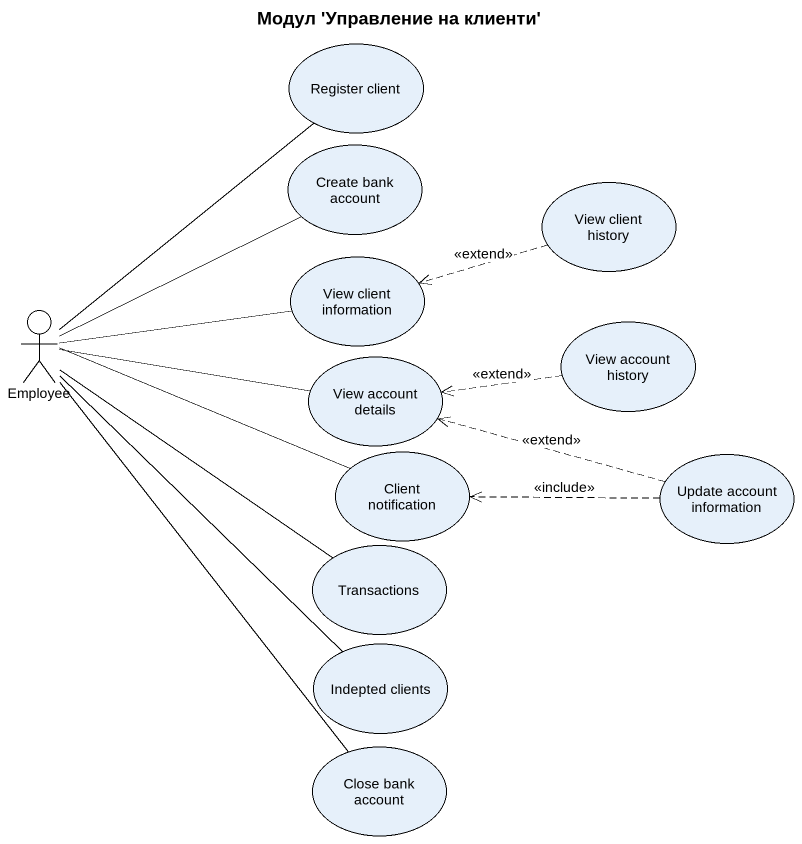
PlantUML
@startuml
title Модул 'Управление на клиенти'
usecase "Register client" as Register_client
usecase "Create bank account" as Create_bank_account
usecase "View client history" as View_client_history
usecase "View client information" as View_client_information
actor Employee
usecase "View account history" as View_account_history
usecase "View account details" as View_account_details
usecase "Client notification" as Client_notification
usecase "Update account information" as Update_account_information
usecase Transactions
usecase "Indepted clients" as Indepted_clients
usecase "Close bank account" as Close_bank_account
View_client_history .left.> View_client_information : <<extend>>
Employee -up- Register_client
Employee -right- Create_bank_account
Employee -right- View_client_information
Employee -right- View_account_details
Employee -right- Client_notification
Employee -- Transactions
Employee -- Indepted_clients
Employee -- Close_bank_account
View_account_history .left.> View_account_details : <<extend>>
Update_account_information .left.> View_account_details : <<extend>>
Update_account_information .left.> Client_notification : <<include>>
@enduml
